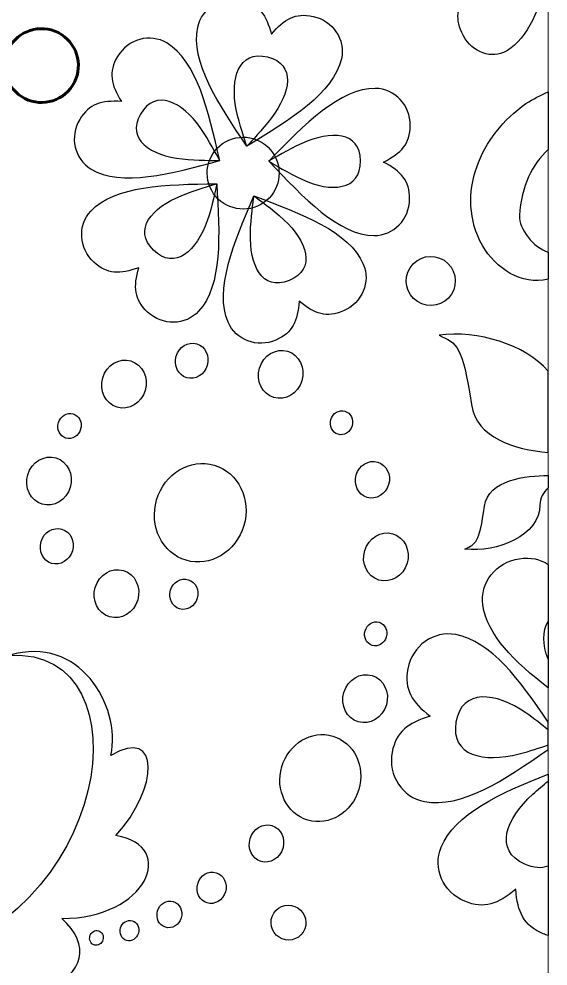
# Model space of a CAD drawing. Header units: millimetres. Extents: x -96 to 58, y -5 to 152.
# Drawn here: x 39.37 to 57.22, y 66.74 to 98.71 of the extents above; entities that cross this region are included whole.
import ezdxf

# ---------------------------------------------------------------- set-up
doc = ezdxf.new("R2010")
doc.units = ezdxf.units.MM
doc.header["$MEASUREMENT"] = 0
doc.layers.add('Capa 1', color=7, linetype='Continuous')

msp = doc.modelspace()

# ---------------------------------------------------------------- linework, layer by layer
at = {"layer": 'Capa 1', "color": 250, "lineweight": 9}
msp.add_open_spline([(-95.1806, 149.5), (-95.1806, 149.5), (57.2195, 149.5), (57.2195, 149.5), (57.2195, 149.5), (57.2195, 149.5), (57.2195, -2.9001), (57.2195, -2.9001), (57.2195, -2.9001), (57.2195, -2.9001), (-95.1806, -2.9001), (-95.1806, -2.9001), (-95.1806, -2.9001), (-95.1806, -2.9001), (-95.1806, 149.5), (-95.1806, 149.5)], degree=3, knots=[0, 0, 0, 0, 0.2, 0.2, 0.2, 0.2, 0.4, 0.4, 0.4, 0.4, 0.6, 0.6, 0.6, 0.6, 1, 1, 1, 1], dxfattribs=at)
at = {"layer": 'Capa 1'}
for points, knots in [([(24.5028, 108.0806), (24.0783, 108.9291), (23.0728, 108.2304), (22.8395, 107.6122), (22.8395, 107.6122), (22.227, 105.7874), (24.2379, 104.495), (25.8186, 104.5353), (25.8186, 104.5353), (28.8215, 104.7034), (30.6682, 107.9336), (30.0706, 110.6505), (30.0706, 110.6505), (29.055, 114.7163), (24.2159, 116.5753), (20.5136, 115.2004), (20.5136, 115.2004), (15.8693, 113.3239), (13.8123, 107.5022), (15.6346, 102.9878), (15.6346, 102.9878), (19.7309, 92.8753), (33.2234, 95.1014), (36.9005, 103.8639), (36.9005, 103.8639), (39.0725, 108.834), (37.4488, 114.703), (33.493, 118.7195), (33.493, 118.7195), (48.8105, 103.1006), (22.7743, 84.9388), (15.0272, 102.8722), (15.0272, 102.8722), (12.9403, 107.7041), (15.3821, 113.6629), (20.4138, 115.6243), (20.4138, 115.6243), (24.5228, 117.0932), (29.346, 115.1872), (30.4507, 110.7174), (30.4507, 110.7174), (31.1292, 107.5926), (29.3608, 104.0939), (25.9623, 103.8266), (25.9623, 103.8266), (23.9691, 103.729), (21.6842, 105.2299), (22.1393, 107.4786), (22.1393, 107.4786), (22.3409, 108.3284), (23.4352, 109.483), (24.3043, 108.6608), (24.3043, 108.6608), (24.458, 108.5001), (24.5327, 108.303), (24.5028, 108.0806)], [0, 0, 0, 0, 0.0666667, 0.0666667, 0.0666667, 0.0666667, 0.1333333, 0.1333333, 0.1333333, 0.1333333, 0.2, 0.2, 0.2, 0.2, 0.2666667, 0.2666667, 0.2666667, 0.2666667, 0.3333333, 0.3333333, 0.3333333, 0.3333333, 0.4, 0.4, 0.4, 0.4, 0.4666667, 0.4666667, 0.4666667, 0.4666667, 0.5333333, 0.5333333, 0.5333333, 0.5333333, 0.6, 0.6, 0.6, 0.6, 0.6666667, 0.6666667, 0.6666667, 0.6666667, 0.7333333, 0.7333333, 0.7333333, 0.7333333, 0.8, 0.8, 0.8, 0.8, 0.8666667, 0.8666667, 0.8666667, 0.8666667, 1, 1, 1, 1]), ([(54.5151, 99.6412), (54.1757, 99.1638), (54.0669, 98.7893), (54.3099, 98.2472), (54.3099, 98.2472), (54.5782, 97.6493), (55.2085, 97.3486), (55.7171, 97.5764), (55.7171, 97.5764), (56.4371, 97.8991), (56.8607, 98.8835), (57.2195, 100.0128), (57.2195, 100.0128), (57.2195, 100.0128), (57.2195, 101.1214), (57.2195, 101.1214), (57.2195, 101.1214), (55.9115, 101.7413), (54.6324, 102.2962), (53.7743, 101.912), (53.7743, 101.912), (53.2659, 101.6839), (53.0703, 101.0133), (53.3382, 100.4149), (53.3382, 100.4149), (53.5814, 99.8734), (53.9332, 99.7054), (54.5151, 99.6412)], [0, 0, 0, 0, 0.125, 0.125, 0.125, 0.125, 0.25, 0.25, 0.25, 0.25, 0.375, 0.375, 0.375, 0.375, 0.5, 0.5, 0.5, 0.5, 0.625, 0.625, 0.625, 0.625, 0.75, 0.75, 0.75, 0.75, 1, 1, 1, 1]), ([(47.8888, 98.1881), (47.7136, 98.8358), (47.474, 99.1928), (46.8684, 99.3262), (46.8684, 99.3262), (46.199, 99.4731), (45.5419, 99.0718), (45.4005, 98.4295), (45.4005, 98.4295), (45.1455, 97.2671), (46.102, 95.838), (47.0582, 94.409), (47.0582, 94.409), (48.5261, 95.3056), (49.9934, 96.2018), (50.2487, 97.3646), (50.2487, 97.3646), (50.3901, 98.0067), (49.9614, 98.6464), (49.2925, 98.7933), (49.2925, 98.7933), (48.6867, 98.9267), (48.3197, 98.7026), (47.8888, 98.1881)], [0, 0, 0, 0, 0.1428571, 0.1428571, 0.1428571, 0.1428571, 0.2857143, 0.2857143, 0.2857143, 0.2857143, 0.4285714, 0.4285714, 0.4285714, 0.4285714, 0.5714286, 0.5714286, 0.5714286, 0.5714286, 0.7142857, 0.7142857, 0.7142857, 0.7142857, 1, 1, 1, 1]), ([(42.8248, 95.9203), (42.4746, 96.4924), (42.3789, 96.9115), (42.6985, 97.4436), (42.6985, 97.4436), (43.0515, 98.0307), (43.7947, 98.2324), (44.3582, 97.8941), (44.3582, 97.8941), (45.379, 97.2814), (45.7594, 95.6045), (46.1409, 93.9276), (46.1409, 93.9276), (44.4817, 93.4768), (42.8221, 93.0261), (41.8019, 93.6395), (41.8019, 93.6395), (41.2387, 93.9778), (41.0678, 94.7287), (41.4204, 95.3157), (41.4204, 95.3157), (41.7398, 95.8477), (42.1548, 95.9602), (42.8248, 95.9203)], [0, 0, 0, 0, 0.1428571, 0.1428571, 0.1428571, 0.1428571, 0.2857143, 0.2857143, 0.2857143, 0.2857143, 0.4285714, 0.4285714, 0.4285714, 0.4285714, 0.5714286, 0.5714286, 0.5714286, 0.5714286, 0.7142857, 0.7142857, 0.7142857, 0.7142857, 1, 1, 1, 1]), ([(47.7575, 97.4223), (46.772, 97.6634), (46.4883, 96.684), (46.7027, 95.6523), (46.7027, 95.6523), (46.8153, 95.1115), (46.9861, 94.6174), (47.0582, 94.409), (47.0582, 94.409), (47.208, 94.5749), (47.5593, 94.9388), (47.8867, 95.3657), (47.8867, 95.3657), (48.5332, 96.2102), (48.7207, 97.186), (47.7575, 97.4223)], [0, 0, 0, 0, 0.2, 0.2, 0.2, 0.2, 0.4, 0.4, 0.4, 0.4, 0.6, 0.6, 0.6, 0.6, 1, 1, 1, 1]), ([(43.4719, 95.4897), (43.9728, 96.3714), (44.8794, 95.905), (45.4821, 95.0398), (45.4821, 95.0398), (45.7985, 94.5872), (46.0399, 94.1231), (46.1409, 93.9276), (46.1409, 93.9276), (45.9186, 93.933), (45.4123, 93.9276), (44.8771, 93.9832), (44.8771, 93.9832), (43.8191, 94.0935), (42.981, 94.6274), (43.4719, 95.4897)], [0, 0, 0, 0, 0.2, 0.2, 0.2, 0.2, 0.4, 0.4, 0.4, 0.4, 0.6, 0.6, 0.6, 0.6, 1, 1, 1, 1]), ([(51.6681, 93.8766), (52.2602, 93.5609), (52.5552, 93.2482), (52.5501, 92.6275), (52.5501, 92.6275), (52.5438, 91.9426), (52.0057, 91.3913), (51.3486, 91.3971), (51.3486, 91.3971), (50.1584, 91.4075), (48.9789, 92.6584), (47.7991, 93.9099), (47.7991, 93.9099), (49.0001, 95.1407), (50.2014, 96.3709), (51.3921, 96.3606), (51.3921, 96.3606), (52.0493, 96.3549), (52.5772, 95.7943), (52.5712, 95.1093), (52.5712, 95.1093), (52.5661, 94.489), (52.2658, 94.1812), (51.6681, 93.8766)], [0, 0, 0, 0, 0.1428571, 0.1428571, 0.1428571, 0.1428571, 0.2857143, 0.2857143, 0.2857143, 0.2857143, 0.4285714, 0.4285714, 0.4285714, 0.4285714, 0.5714286, 0.5714286, 0.5714286, 0.5714286, 0.7142857, 0.7142857, 0.7142857, 0.7142857, 1, 1, 1, 1]), ([(57.2195, 90.8337), (56.7424, 90.988), (56.226, 91.6259), (56.256, 92.0691), (56.256, 92.0691), (56.3241, 93.074), (56.6832, 93.805), (57.2195, 94.2972), (57.2195, 94.2972), (57.2195, 94.2972), (57.2195, 96.2465), (57.2195, 96.2465), (57.2195, 96.2465), (56.967, 96.1374), (56.7184, 96.0053), (56.4755, 95.848), (56.4755, 95.848), (54.9532, 94.7993), (54.0503, 92.7869), (55.005, 91.0556), (55.005, 91.0556), (55.4545, 90.2968), (56.3256, 89.6941), (57.2195, 89.925), (57.2195, 89.925), (57.2195, 89.925), (57.2195, 90.8337), (57.2195, 90.8337)], [0, 0, 0, 0, 0.125, 0.125, 0.125, 0.125, 0.25, 0.25, 0.25, 0.25, 0.375, 0.375, 0.375, 0.375, 0.5, 0.5, 0.5, 0.5, 0.625, 0.625, 0.625, 0.625, 0.75, 0.75, 0.75, 0.75, 1, 1, 1, 1]), ([(50.8924, 93.9193), (50.9077, 92.9049), (49.8898, 92.8467), (48.9313, 93.2857), (48.9313, 93.2857), (48.4295, 93.5161), (47.986, 93.7925), (47.7991, 93.9099), (47.7991, 93.9099), (47.9939, 94.0185), (48.4274, 94.2797), (48.9167, 94.5035), (48.9167, 94.5035), (49.8838, 94.9458), (50.8772, 94.9105), (50.8924, 93.9193)], [0, 0, 0, 0, 0.2, 0.2, 0.2, 0.2, 0.4, 0.4, 0.4, 0.4, 0.6, 0.6, 0.6, 0.6, 1, 1, 1, 1]), ([(47.4129, 92.3883), (48.0287, 92.6536), (48.3126, 93.3676), (48.0473, 93.9832), (48.0473, 93.9832), (47.7821, 94.5989), (47.0679, 94.8827), (46.4529, 94.6177), (46.4529, 94.6177), (45.8374, 94.3525), (45.5528, 93.6383), (45.8183, 93.023), (45.8183, 93.023), (46.0837, 92.4076), (46.7974, 92.1234), (47.4129, 92.3883)], [0, 0, 0, 0, 0.2, 0.2, 0.2, 0.2, 0.4, 0.4, 0.4, 0.4, 0.6, 0.6, 0.6, 0.6, 1, 1, 1, 1]), ([(43.4092, 90.3113), (43.2312, 89.664), (43.256, 89.2346), (43.7105, 88.8124), (43.7105, 88.8124), (44.2127, 88.346), (44.9826, 88.3585), (45.43, 88.8402), (45.43, 88.8402), (46.2403, 89.7124), (46.1409, 91.4288), (46.0422, 93.1455), (46.0422, 93.1455), (44.3227, 93.1182), (42.6035, 93.0902), (41.7933, 92.2182), (41.7933, 92.2182), (41.346, 91.7369), (41.3903, 90.9678), (41.892, 90.5013), (41.892, 90.5013), (42.3469, 90.0793), (42.7764, 90.086), (43.4092, 90.3113)], [0, 0, 0, 0, 0.1428571, 0.1428571, 0.1428571, 0.1428571, 0.2857143, 0.2857143, 0.2857143, 0.2857143, 0.4285714, 0.4285714, 0.4285714, 0.4285714, 0.5714286, 0.5714286, 0.5714286, 0.5714286, 0.7142857, 0.7142857, 0.7142857, 0.7142857, 1, 1, 1, 1]), ([(43.9106, 90.9038), (44.637, 90.196), (45.3788, 90.896), (45.7179, 91.8942), (45.7179, 91.8942), (45.896, 92.4173), (45.999, 92.9293), (46.0422, 93.1455), (46.0422, 93.1455), (45.8293, 93.0789), (45.3419, 92.9431), (44.843, 92.7414), (44.843, 92.7414), (43.8574, 92.3421), (43.2008, 91.5963), (43.9106, 90.9038)], [0, 0, 0, 0, 0.2, 0.2, 0.2, 0.2, 0.4, 0.4, 0.4, 0.4, 0.6, 0.6, 0.6, 0.6, 1, 1, 1, 1]), ([(48.8227, 89.1798), (49.3433, 88.7555), (49.7458, 88.6052), (50.3153, 88.8505), (50.3153, 88.8505), (50.9446, 89.1217), (51.2441, 89.8313), (50.9846, 90.4349), (50.9846, 90.4349), (50.5132, 91.5281), (48.9027, 92.1303), (47.2923, 92.7328), (47.2923, 92.7328), (46.6236, 91.1485), (45.9546, 89.564), (46.4254, 88.4707), (46.4254, 88.4707), (46.6856, 87.8679), (47.407, 87.5975), (48.0364, 87.8686), (48.0364, 87.8686), (48.606, 88.1142), (48.773, 88.5102), (48.8227, 89.1798)], [0, 0, 0, 0, 0.1428571, 0.1428571, 0.1428571, 0.1428571, 0.2857143, 0.2857143, 0.2857143, 0.2857143, 0.4285714, 0.4285714, 0.4285714, 0.4285714, 0.5714286, 0.5714286, 0.5714286, 0.5714286, 0.7142857, 0.7142857, 0.7142857, 0.7142857, 1, 1, 1, 1]), ([(48.4832, 89.8781), (49.4236, 90.2573), (49.0825, 91.2179), (48.3063, 91.9308), (48.3063, 91.9308), (47.8996, 92.3044), (47.472, 92.606), (47.2923, 92.7328), (47.2923, 92.7328), (47.2677, 92.5112), (47.1947, 92.0104), (47.1778, 91.4724), (47.1778, 91.4724), (47.1456, 90.4095), (47.5625, 89.5076), (48.4832, 89.8781)], [0, 0, 0, 0, 0.2, 0.2, 0.2, 0.2, 0.4, 0.4, 0.4, 0.4, 0.6, 0.6, 0.6, 0.6, 1, 1, 1, 1]), ([(53.7101, 90.5621), (53.3253, 90.809), (52.813, 90.6967), (52.566, 90.3118), (52.566, 90.3118), (52.3197, 89.9269), (52.4321, 89.4146), (52.8165, 89.1679), (52.8165, 89.1679), (53.2018, 88.9212), (53.714, 89.0334), (53.9604, 89.4183), (53.9604, 89.4183), (54.2073, 89.8035), (54.0954, 90.3155), (53.7101, 90.5621)], [0, 0, 0, 0, 0.2, 0.2, 0.2, 0.2, 0.4, 0.4, 0.4, 0.4, 0.6, 0.6, 0.6, 0.6, 1, 1, 1, 1]), ([(57.2195, 84.0715), (56.0901, 84.1829), (54.8004, 84.5607), (54.6338, 85.6889), (54.6338, 85.6889), (54.3297, 87.7439), (54.1507, 87.7309), (53.5411, 88.0377), (53.5411, 88.0377), (54.836, 88.1973), (56.4479, 87.7333), (57.2195, 86.8169), (57.2195, 86.8169), (57.2195, 86.8169), (57.2195, 84.0715), (57.2195, 84.0715)], [0, 0, 0, 0, 0.2, 0.2, 0.2, 0.2, 0.4, 0.4, 0.4, 0.4, 0.6, 0.6, 0.6, 0.6, 1, 1, 1, 1]), ([(44.6751, 87.3254), (44.5816, 87.0105), (44.7397, 86.6854), (45.0279, 86.5996), (45.0279, 86.5996), (45.3168, 86.5144), (45.6261, 86.7003), (45.7197, 87.0151), (45.7197, 87.0151), (45.8133, 87.3304), (45.6549, 87.655), (45.3664, 87.7406), (45.3664, 87.7406), (45.0778, 87.8263), (44.7683, 87.6404), (44.6751, 87.3254)], [0, 0, 0, 0, 0.2, 0.2, 0.2, 0.2, 0.4, 0.4, 0.4, 0.4, 0.6, 0.6, 0.6, 0.6, 1, 1, 1, 1]), ([(47.4859, 86.9228), (47.3579, 86.4918), (47.5745, 86.0472), (47.9694, 85.9301), (47.9694, 85.9301), (48.3645, 85.8129), (48.788, 86.0675), (48.9162, 86.4983), (48.9162, 86.4983), (49.0442, 86.9297), (48.8272, 87.374), (48.4325, 87.4913), (48.4325, 87.4913), (48.0377, 87.6086), (47.6137, 87.3537), (47.4859, 86.9228)], [0, 0, 0, 0, 0.2, 0.2, 0.2, 0.2, 0.4, 0.4, 0.4, 0.4, 0.6, 0.6, 0.6, 0.6, 1, 1, 1, 1]), ([(42.1974, 86.5955), (42.0698, 86.1643), (42.2858, 85.7198), (42.6808, 85.6027), (42.6808, 85.6027), (43.0761, 85.4855), (43.4999, 85.7401), (43.6278, 86.1714), (43.6278, 86.1714), (43.7559, 86.6027), (43.5388, 87.0466), (43.1441, 87.1639), (43.1441, 87.1639), (42.7496, 87.2811), (42.3253, 87.0266), (42.1974, 86.5955)], [0, 0, 0, 0, 0.2, 0.2, 0.2, 0.2, 0.4, 0.4, 0.4, 0.4, 0.6, 0.6, 0.6, 0.6, 1, 1, 1, 1]), ([(40.7009, 85.0837), (40.6339, 84.8578), (40.7475, 84.625), (40.9541, 84.5639), (40.9541, 84.5639), (41.1609, 84.5024), (41.3829, 84.6357), (41.4499, 84.8612), (41.4499, 84.8612), (41.5172, 85.0874), (41.4032, 85.3196), (41.1968, 85.3809), (41.1968, 85.3809), (40.99, 85.4426), (40.7684, 85.3093), (40.7009, 85.0837)], [0, 0, 0, 0, 0.2, 0.2, 0.2, 0.2, 0.4, 0.4, 0.4, 0.4, 0.6, 0.6, 0.6, 0.6, 1, 1, 1, 1]), ([(49.8928, 85.186), (49.8292, 84.9707), (49.9373, 84.7481), (50.1342, 84.6898), (50.1342, 84.6898), (50.3322, 84.631), (50.544, 84.7584), (50.6081, 84.9736), (50.6081, 84.9736), (50.6717, 85.1892), (50.5635, 85.4116), (50.3664, 85.4699), (50.3664, 85.4699), (50.1687, 85.5291), (49.9568, 85.4015), (49.8928, 85.186)], [0, 0, 0, 0, 0.2, 0.2, 0.2, 0.2, 0.4, 0.4, 0.4, 0.4, 0.6, 0.6, 0.6, 0.6, 1, 1, 1, 1]), ([(39.6689, 83.3235), (39.5413, 82.8923), (39.7573, 82.4477), (40.1519, 82.3304), (40.1519, 82.3304), (40.5467, 82.2135), (40.9711, 82.468), (41.0987, 82.8987), (41.0987, 82.8987), (41.2268, 83.3303), (41.0103, 83.7745), (40.615, 83.8916), (40.615, 83.8916), (40.2207, 84.0093), (39.7968, 83.7545), (39.6689, 83.3235)], [0, 0, 0, 0, 0.2, 0.2, 0.2, 0.2, 0.4, 0.4, 0.4, 0.4, 0.6, 0.6, 0.6, 0.6, 1, 1, 1, 1]), ([(44.0145, 82.4782), (43.7518, 81.5917), (44.1968, 80.6778), (45.0087, 80.4372), (45.0087, 80.4372), (45.8201, 80.1963), (46.6912, 80.7196), (46.9546, 81.606), (46.9546, 81.606), (47.2174, 82.4919), (46.7723, 83.4056), (45.9606, 83.6466), (45.9606, 83.6466), (45.1487, 83.8875), (44.2775, 83.3641), (44.0145, 82.4782)], [0, 0, 0, 0, 0.2, 0.2, 0.2, 0.2, 0.4, 0.4, 0.4, 0.4, 0.6, 0.6, 0.6, 0.6, 1, 1, 1, 1]), ([(50.7484, 83.3166), (50.651, 82.9874), (50.816, 82.6477), (51.1179, 82.5584), (51.1179, 82.5584), (51.4196, 82.4686), (51.7429, 82.6632), (51.8409, 82.9924), (51.8409, 82.9924), (51.9388, 83.3217), (51.7733, 83.6612), (51.4716, 83.7507), (51.4716, 83.7507), (51.1699, 83.8404), (50.8466, 83.6457), (50.7484, 83.3166)], [0, 0, 0, 0, 0.2, 0.2, 0.2, 0.2, 0.4, 0.4, 0.4, 0.4, 0.6, 0.6, 0.6, 0.6, 1, 1, 1, 1]), ([(57.2195, 83.2998), (56.483, 83.296), (55.2011, 83.159), (55.076, 82.262), (55.076, 82.262), (54.8992, 80.9968), (54.7887, 81.0039), (54.4154, 80.8121), (54.4154, 80.8121), (55.504, 80.6873), (56.9514, 81.28), (56.944, 82.3086), (56.944, 82.3086), (56.9428, 82.5259), (57.0683, 82.7244), (57.2195, 82.8847), (57.2195, 82.8847), (57.2195, 82.8847), (57.2195, 83.2998), (57.2195, 83.2998)], [0, 0, 0, 0, 0.1666667, 0.1666667, 0.1666667, 0.1666667, 0.3333333, 0.3333333, 0.3333333, 0.3333333, 0.5, 0.5, 0.5, 0.5, 0.6666667, 0.6666667, 0.6666667, 0.6666667, 1, 1, 1, 1]), ([(40.1162, 81.0685), (40.0213, 80.7496), (40.1814, 80.4206), (40.473, 80.3338), (40.473, 80.3338), (40.7653, 80.2475), (41.079, 80.4354), (41.1736, 80.7546), (41.1736, 80.7546), (41.268, 81.0734), (41.1079, 81.402), (40.8162, 81.4884), (40.8162, 81.4884), (40.5243, 81.5753), (40.2103, 81.3868), (40.1162, 81.0685)], [0, 0, 0, 0, 0.2, 0.2, 0.2, 0.2, 0.4, 0.4, 0.4, 0.4, 0.6, 0.6, 0.6, 0.6, 1, 1, 1, 1]), ([(51.0328, 80.7641), (50.9051, 80.3335), (51.1213, 79.8885), (51.516, 79.7711), (51.516, 79.7711), (51.9111, 79.6542), (52.3351, 79.9088), (52.4627, 80.3398), (52.4627, 80.3398), (52.5908, 80.7712), (52.374, 81.2156), (51.9793, 81.3329), (51.9793, 81.3329), (51.5844, 81.4503), (51.1608, 81.1953), (51.0328, 80.7641)], [0, 0, 0, 0, 0.2, 0.2, 0.2, 0.2, 0.4, 0.4, 0.4, 0.4, 0.6, 0.6, 0.6, 0.6, 1, 1, 1, 1]), ([(57.2195, 80.2965), (56.9513, 80.4787), (56.649, 80.5463), (56.2494, 80.4904), (56.2494, 80.4904), (55.4659, 80.3807), (54.9152, 79.6813), (55.0205, 78.9295), (55.0205, 78.9295), (55.1624, 77.9161), (56.0902, 77.0127), (57.2195, 76.1373), (57.2195, 76.1373), (57.2195, 76.1373), (57.2195, 80.2965), (57.2195, 80.2965)], [0, 0, 0, 0, 0.2, 0.2, 0.2, 0.2, 0.4, 0.4, 0.4, 0.4, 0.6, 0.6, 0.6, 0.6, 1, 1, 1, 1]), ([(41.9444, 79.5228), (41.8171, 79.0918), (42.0337, 78.647), (42.4281, 78.5299), (42.4281, 78.5299), (42.8228, 78.4128), (43.2472, 78.6673), (43.3748, 79.0986), (43.3748, 79.0986), (43.5029, 79.5302), (43.2864, 79.9744), (42.8914, 80.0914), (42.8914, 80.0914), (42.4966, 80.2086), (42.0726, 79.9541), (41.9444, 79.5228)], [0, 0, 0, 0, 0.2, 0.2, 0.2, 0.2, 0.4, 0.4, 0.4, 0.4, 0.6, 0.6, 0.6, 0.6, 1, 1, 1, 1]), ([(44.4827, 79.4232), (44.4021, 79.1512), (44.5388, 78.8697), (44.7883, 78.7958), (44.7883, 78.7958), (45.0381, 78.7221), (45.3058, 78.8828), (45.3868, 79.155), (45.3868, 79.155), (45.4676, 79.428), (45.331, 79.7085), (45.0811, 79.7826), (45.0811, 79.7826), (44.8316, 79.8568), (44.5634, 79.6956), (44.4827, 79.4232)], [0, 0, 0, 0, 0.2, 0.2, 0.2, 0.2, 0.4, 0.4, 0.4, 0.4, 0.6, 0.6, 0.6, 0.6, 1, 1, 1, 1]), ([(51.0483, 78.0604), (50.9841, 77.8448), (51.0925, 77.6224), (51.2899, 77.5638), (51.2899, 77.5638), (51.4876, 77.5053), (51.6991, 77.6324), (51.7633, 77.8482), (51.7633, 77.8482), (51.8268, 78.0637), (51.7189, 78.2858), (51.5215, 78.3444), (51.5215, 78.3444), (51.3241, 78.4031), (51.1116, 78.2758), (51.0483, 78.0604)], [0, 0, 0, 0, 0.2, 0.2, 0.2, 0.2, 0.4, 0.4, 0.4, 0.4, 0.6, 0.6, 0.6, 0.6, 1, 1, 1, 1]), ([(57.2195, 78.3711), (57.0185, 78.0526), (57.042, 77.5902), (57.2195, 77.1045), (57.2195, 77.1045), (57.2195, 77.1045), (57.2195, 78.3711), (57.2195, 78.3711)], [0, 0, 0, 0, 0.3333333, 0.3333333, 0.3333333, 0.3333333, 1, 1, 1, 1]), ([(53.2393, 75.1753), (52.6294, 75.6543), (52.3577, 76.0701), (52.4899, 76.7747), (52.4899, 76.7747), (52.6356, 77.5527), (53.36, 78.0703), (54.1061, 77.93), (54.1061, 77.93), (55.2872, 77.7085), (56.2662, 76.4111), (57.2195, 74.978), (57.2195, 74.978), (57.2195, 74.978), (57.2195, 74.0561), (57.2195, 74.0561), (57.2195, 74.0561), (55.7426, 73.0086), (54.2848, 72.0611), (53.0477, 72.2934), (53.0477, 72.2934), (52.3018, 72.4337), (51.8145, 73.1783), (51.9604, 73.9562), (51.9604, 73.9562), (52.093, 74.6609), (52.4971, 74.9496), (53.2393, 75.1753)], [0, 0, 0, 0, 0.125, 0.125, 0.125, 0.125, 0.25, 0.25, 0.25, 0.25, 0.375, 0.375, 0.375, 0.375, 0.5, 0.5, 0.5, 0.5, 0.625, 0.625, 0.625, 0.625, 0.75, 0.75, 0.75, 0.75, 1, 1, 1, 1]), ([(28.5522, 68.6209), (30.8117, 67.2185), (33.8133, 66.4355), (35.5639, 66.7952), (35.5639, 66.7952), (42.5487, 68.2284), (43.7646, 77.5136), (39.0615, 77.2298), (39.0615, 77.2298), (41.3793, 77.9328), (42.8242, 75.5624), (42.4718, 73.8506), (42.4718, 73.8506), (44.1614, 74.852), (44.0851, 72.739), (42.6399, 71.144), (42.6399, 71.144), (44.752, 70.8015), (43.6659, 68.3347), (40.8142, 68.3502), (40.8142, 68.3502), (42.8603, 66.5153), (39.4991, 64.6585), (34.9558, 65.546), (34.9558, 65.546), (32.9649, 65.9346), (30.4153, 67.1507), (28.5522, 68.6209)], [0, 0, 0, 0, 0.125, 0.125, 0.125, 0.125, 0.25, 0.25, 0.25, 0.25, 0.375, 0.375, 0.375, 0.375, 0.5, 0.5, 0.5, 0.5, 0.625, 0.625, 0.625, 0.625, 0.75, 0.75, 0.75, 0.75, 1, 1, 1, 1]), ([(50.3339, 75.9789), (50.2054, 75.5475), (50.4221, 75.1027), (50.8171, 74.9856), (50.8171, 74.9856), (51.2119, 74.8687), (51.6356, 75.1231), (51.7639, 75.5543), (51.7639, 75.5543), (51.8917, 75.9855), (51.6754, 76.4298), (51.2802, 76.5472), (51.2802, 76.5472), (50.8849, 76.6643), (50.4614, 76.4095), (50.3339, 75.9789)], [0, 0, 0, 0, 0.2, 0.2, 0.2, 0.2, 0.4, 0.4, 0.4, 0.4, 0.6, 0.6, 0.6, 0.6, 1, 1, 1, 1]), ([(54.113, 74.9693), (54.3016, 76.1258), (55.4712, 75.9848), (56.4717, 75.2904), (56.4717, 75.2904), (56.7522, 75.0958), (57.0108, 74.8894), (57.2195, 74.7132), (57.2195, 74.7132), (57.2195, 74.7132), (57.2195, 74.204), (57.2195, 74.204), (57.2195, 74.204), (56.9506, 74.1102), (56.6059, 73.9963), (56.2405, 73.9024), (56.2405, 73.9024), (55.0506, 73.5961), (53.9281, 73.838), (54.113, 74.9693)], [0, 0, 0, 0, 0.1666667, 0.1666667, 0.1666667, 0.1666667, 0.3333333, 0.3333333, 0.3333333, 0.3333333, 0.5, 0.5, 0.5, 0.5, 0.6666667, 0.6666667, 0.6666667, 0.6666667, 1, 1, 1, 1]), ([(35.2981, 71.5978), (35.2979, 71.2121), (35.2643, 70.7648), (34.7883, 70.6054), (34.7883, 70.6054), (34.4117, 70.4777), (34.0828, 70.8263), (33.9071, 71.2225), (33.9071, 71.2225), (33.4319, 73.8551), (37.7963, 73.5141), (36.9199, 70.2583), (36.9199, 70.2583), (36.5549, 68.3488), (32.6802, 67.5237), (32.2981, 67.5102), (32.2981, 67.5102), (40.7414, 67.5219), (38.3843, 74.9084), (34.7514, 73.8142), (34.7514, 73.8142), (34.2257, 73.6558), (33.6029, 73.2919), (33.3344, 72.6535), (33.3344, 72.6535), (33.0108, 71.8834), (33.1527, 70.8387), (34.0943, 70.3601), (34.0943, 70.3601), (35.0034, 69.9635), (35.8104, 70.7336), (35.2981, 71.5978)], [0, 0, 0, 0, 0.1111111, 0.1111111, 0.1111111, 0.1111111, 0.2222222, 0.2222222, 0.2222222, 0.2222222, 0.3333333, 0.3333333, 0.3333333, 0.3333333, 0.4444444, 0.4444444, 0.4444444, 0.4444444, 0.5555556, 0.5555556, 0.5555556, 0.5555556, 0.6666667, 0.6666667, 0.6666667, 0.6666667, 0.7777778, 0.7777778, 0.7777778, 0.7777778, 1, 1, 1, 1]), ([(48.2371, 73.4725), (48.0053, 72.6894), (48.3982, 71.8821), (49.1154, 71.6692), (49.1154, 71.6692), (49.8326, 71.4567), (50.6025, 71.919), (50.8348, 72.7018), (50.8348, 72.7018), (51.0673, 73.485), (50.674, 74.2925), (49.9568, 74.5051), (49.9568, 74.5051), (49.2397, 74.7179), (48.4697, 74.2556), (48.2371, 73.4725)], [0, 0, 0, 0, 0.2, 0.2, 0.2, 0.2, 0.4, 0.4, 0.4, 0.4, 0.6, 0.6, 0.6, 0.6, 1, 1, 1, 1]), ([(56.127, 69.3345), (56.1948, 68.5619), (56.3934, 68.1069), (57.0559, 67.8322), (57.0559, 67.8322), (57.11, 67.8098), (57.1646, 67.7909), (57.2195, 67.7753), (57.2195, 67.7753), (57.2195, 67.7753), (57.2195, 73.2207), (57.2195, 73.2207), (57.2195, 73.2207), (55.5901, 72.5742), (54.0777, 71.879), (53.6101, 70.7505), (53.6101, 70.7505), (53.3189, 70.0494), (53.6765, 69.2345), (54.4071, 68.9309), (54.4071, 68.9309), (55.0696, 68.6564), (55.5324, 68.8365), (56.127, 69.3345)], [0, 0, 0, 0, 0.1428571, 0.1428571, 0.1428571, 0.1428571, 0.2857143, 0.2857143, 0.2857143, 0.2857143, 0.4285714, 0.4285714, 0.4285714, 0.4285714, 0.5714286, 0.5714286, 0.5714286, 0.5714286, 0.7142857, 0.7142857, 0.7142857, 0.7142857, 1, 1, 1, 1]), ([(56.4324, 70.1786), (56.7402, 70.0421), (57.0025, 70.0323), (57.2195, 70.1163), (57.2195, 70.1163), (57.2195, 70.1163), (57.2195, 72.9841), (57.2195, 72.9841), (57.2195, 72.9841), (57.0558, 72.8524), (56.8785, 72.7035), (56.7033, 72.5436), (56.7033, 72.5436), (55.7956, 71.7147), (55.3846, 70.6432), (56.4324, 70.1786)], [0, 0, 0, 0, 0.2, 0.2, 0.2, 0.2, 0.4, 0.4, 0.4, 0.4, 0.6, 0.6, 0.6, 0.6, 1, 1, 1, 1]), ([(47.1673, 71.0436), (47.0683, 70.71), (47.2359, 70.3662), (47.5413, 70.2752), (47.5413, 70.2752), (47.8468, 70.1848), (48.1747, 70.3816), (48.2736, 70.715), (48.2736, 70.715), (48.3727, 71.0486), (48.205, 71.3928), (47.8996, 71.4831), (47.8996, 71.4831), (47.5943, 71.574), (47.2663, 71.377), (47.1673, 71.0436)], [0, 0, 0, 0, 0.2, 0.2, 0.2, 0.2, 0.4, 0.4, 0.4, 0.4, 0.6, 0.6, 0.6, 0.6, 1, 1, 1, 1]), ([(45.4006, 69.5222), (45.3168, 69.2406), (45.4584, 68.9498), (45.7165, 68.8736), (45.7165, 68.8736), (45.9744, 68.7967), (46.2514, 68.9629), (46.3355, 69.2451), (46.3355, 69.2451), (46.419, 69.5269), (46.2774, 69.8175), (46.019, 69.8936), (46.019, 69.8936), (45.7613, 69.9707), (45.4838, 69.8041), (45.4006, 69.5222)], [0, 0, 0, 0, 0.2, 0.2, 0.2, 0.2, 0.4, 0.4, 0.4, 0.4, 0.6, 0.6, 0.6, 0.6, 1, 1, 1, 1]), ([(44.0458, 68.6046), (43.9747, 68.3649), (44.0952, 68.1169), (44.3147, 68.0516), (44.3147, 68.0516), (44.5351, 67.9865), (44.7711, 68.1281), (44.8421, 68.3682), (44.8421, 68.3682), (44.9133, 68.6088), (44.793, 68.8558), (44.5731, 68.9214), (44.5731, 68.9214), (44.3529, 68.9864), (44.1169, 68.8447), (44.0458, 68.6046)], [0, 0, 0, 0, 0.2, 0.2, 0.2, 0.2, 0.4, 0.4, 0.4, 0.4, 0.6, 0.6, 0.6, 0.6, 1, 1, 1, 1]), ([(48.1437, 67.7132), (48.4181, 67.5378), (48.782, 67.6175), (48.9577, 67.8914), (48.9577, 67.8914), (49.1332, 68.1655), (49.0538, 68.5299), (48.7794, 68.705), (48.7794, 68.705), (48.5059, 68.8806), (48.1414, 68.8009), (47.966, 68.5273), (47.966, 68.5273), (47.7907, 68.2534), (47.8699, 67.8886), (48.1437, 67.7132)], [0, 0, 0, 0, 0.2, 0.2, 0.2, 0.2, 0.4, 0.4, 0.4, 0.4, 0.6, 0.6, 0.6, 0.6, 1, 1, 1, 1]), ([(42.7933, 68.0297), (42.739, 67.847), (42.8307, 67.659), (42.9979, 67.6092), (42.9979, 67.6092), (43.1653, 67.5594), (43.3448, 67.6673), (43.3989, 67.8499), (43.3989, 67.8499), (43.4533, 68.0323), (43.3614, 68.2205), (43.1943, 68.27), (43.1943, 68.27), (43.0268, 68.3197), (42.8474, 68.2116), (42.7933, 68.0297)], [0, 0, 0, 0, 0.2, 0.2, 0.2, 0.2, 0.4, 0.4, 0.4, 0.4, 0.6, 0.6, 0.6, 0.6, 1, 1, 1, 1]), ([(41.765, 67.7581), (41.7256, 67.6259), (41.7922, 67.4893), (41.9135, 67.4532), (41.9135, 67.4532), (42.0342, 67.4174), (42.1648, 67.4956), (42.204, 67.6275), (42.204, 67.6275), (42.243, 67.7599), (42.1768, 67.8965), (42.0554, 67.9323), (42.0554, 67.9323), (41.9345, 67.9682), (41.8045, 67.8903), (41.765, 67.7581)], [0, 0, 0, 0, 0.2, 0.2, 0.2, 0.2, 0.4, 0.4, 0.4, 0.4, 0.6, 0.6, 0.6, 0.6, 1, 1, 1, 1])]:
    msp.add_open_spline(points, degree=3, knots=knots, dxfattribs=at)
at = {"layer": 'Capa 1', "lineweight": 60}
msp.add_open_spline([(40.8008, 98.1807), (40.2222, 98.5514), (39.4516, 98.3829), (39.0807, 97.8042), (39.0807, 97.8042), (38.7096, 97.225), (38.8781, 96.4545), (39.4573, 96.0839), (39.4573, 96.0839), (40.0364, 95.7132), (40.8062, 95.8815), (41.1774, 96.4605), (41.1774, 96.4605), (41.5483, 97.0393), (41.3795, 97.8096), (40.8008, 98.1807)], degree=3, knots=[0, 0, 0, 0, 0.2, 0.2, 0.2, 0.2, 0.4, 0.4, 0.4, 0.4, 0.6, 0.6, 0.6, 0.6, 1, 1, 1, 1], dxfattribs=at)

doc.saveas('drawing.dxf')
